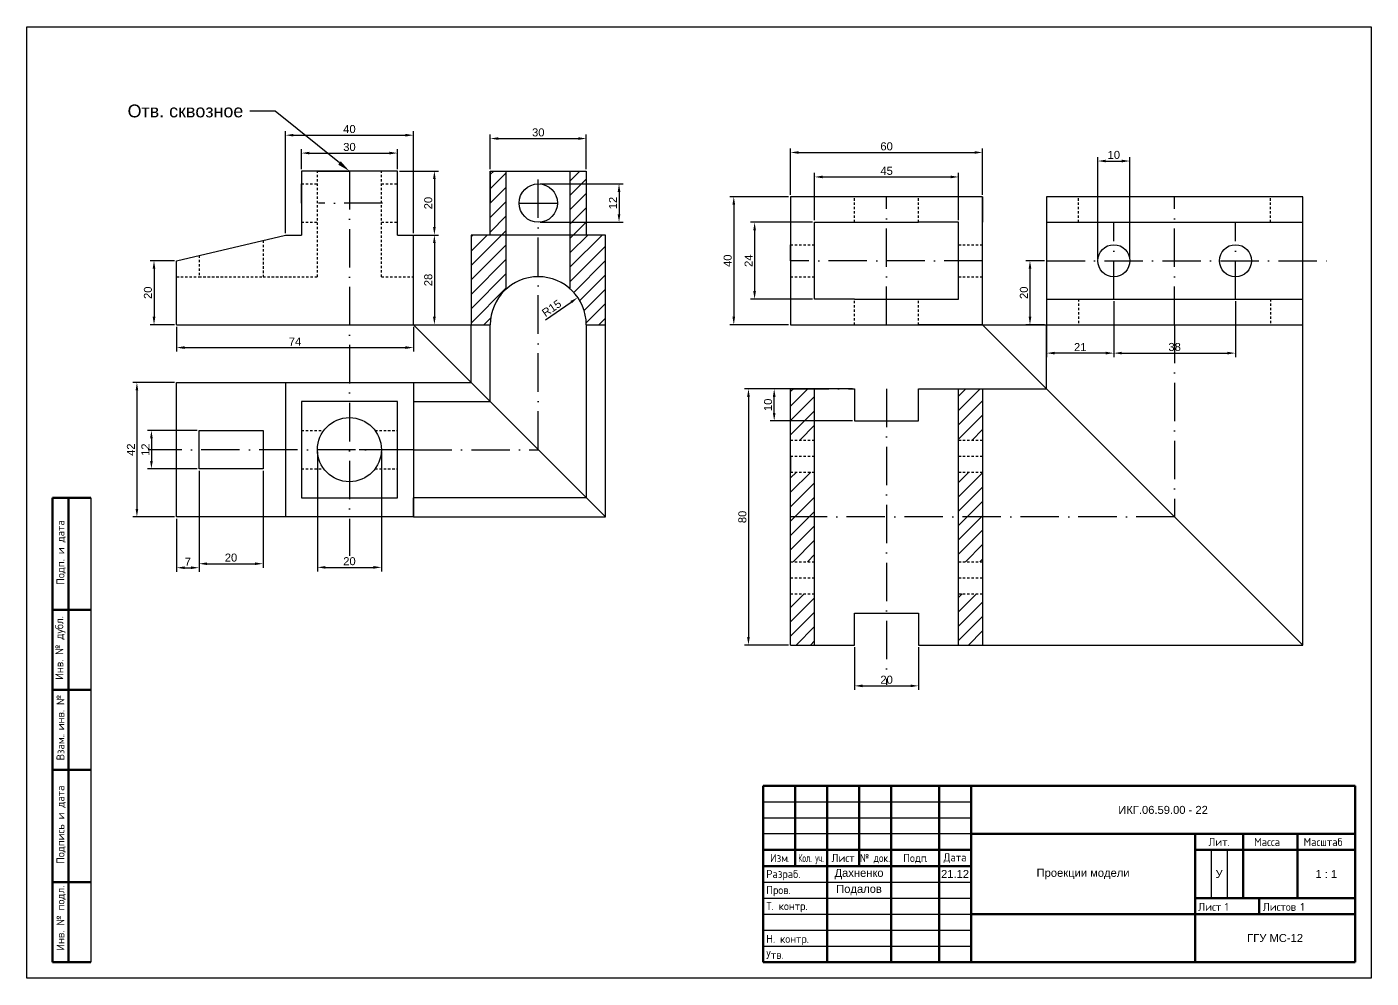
# Model space of a CAD drawing. Header units: millimetres. Extents: x 2424 to 2844, y 2129 to 2426.
import ezdxf
from ezdxf import colors
from ezdxf.entities.mleader import LeaderData, LeaderLine
from ezdxf.enums import TextEntityAlignment as Align
from ezdxf.math import Vec2, Vec3

# ---------------------------------------------------------------- set-up
doc = ezdxf.new("R2010")
doc.units = ezdxf.units.MM
doc.linetypes.add('ACAD_ISO10W100', pattern=[18, 12, -3, 0, -3])
doc.linetypes.add('JIS_02_0.7', pattern=[1.35, 0.75, -0.6])
doc.layers.add('контур', color=7, linetype='Continuous', lineweight=30)
for name, color, linetype in [('оси', 230, 'ACAD_ISO10W100'), ('проекционные', 50, 'Continuous'), ('размеры', 11, 'Continuous'), ('штриховк', 70, 'JIS_02_0.7')]:
    doc.layers.add(name, color=color, linetype=linetype)
doc.styles.add('GOST-2.304_Type-B', font='GOST Common.ttf')
doc.styles.get("Standard").update_dxf_attribs({"font": 'arial.ttf'})
doc.dimstyles.new('ISO-25', dxfattribs={"dimtxt": 2.5, "dimasz": 2.5, "dimexe": 1.25, "dimexo": 0.625, "dimtad": 1, "dimtxsty": 'Standard', "dimcen": 2.5, "dimadec": 0, "dimazin": 0, "dimtfac": 1, "dimtmove": 0, "dimatfit": 3, "dimfxl": 1, "dimarcsym": 0})
pattern_1 = [(45, (-679.9424, 133.126), (-2.245064, 2.245064), [])]

# ---------------------------------------------------------------- blocks, each defined once
blk = doc.blocks.new('ACAD_SPDS_TB_18')
at = {"linetype": 'Continuous', "lineweight": 60}
for p, q in [((-12, 145), (0, 145)), ((-12, 145), (-12, 0)), ((-7, 145), (-7, 0)), ((-12, 110), (0, 110)), ((-12, 85), (0, 85)), ((-12, 60), (0, 60)), ((-12, 25), (0, 25)), ((-12, 0), (0, 0))]:
    blk.add_line(p, q, dxfattribs=at)
at = {"linetype": 'Continuous', "lineweight": 30}
blk.add_line((0, 145), (0, 0), dxfattribs=at)
at = {"style": 'GOST-2.304_Type-B'}
for s, p in [('Подп. и дата', (-8.25, 117.77)), ('Инв. № дубл.', (-8.62, 88.14)), ('Взам. инв. №', (-8.25, 62.96)), ('. ', (-8.25, 70.58)), ('Подпись и дата', (-8.25, 30.64)), ('Инв. № подл.', (-8.25, 3.57))]:
    blk.add_text(s, height=2.5, rotation=90, dxfattribs=at).set_placement(p)
for tag, p in [('ПОДП_ДАТА_2', (-3.5, 127.5)), ('ИНВ_Н_ДУБЛ', (-3.65, 97.5)), ('ВЗАМ_ИНВ_Н', (-3.5, 71.94)), ('ПОДП_ДАТА_1', (-3.5, 42.5)), ('ИНВ_НОМ_ПОДЛ', (-3.5, 12.5))]:
    blk.add_attdef(tag, text='', height=2.5, rotation=90, dxfattribs=at).set_placement(p, align=Align.MIDDLE_CENTER)
at = {"style": 'GOST-2.304_Type-B', "flags": 1}
blk.add_attdef('ИДЕНТИФИКАТОР_НАДПИСИ', (-12.12, -11.58), '', height=2.5, dxfattribs=at)
blk = doc.blocks.new('ACAD_SPDS_TB_06')
at = {"linetype": 'Continuous', "lineweight": 60}
for p, q in [((-185, 55), (0, 55)), ((-185, 55), (-185, 0)), ((-175, 55), (-175, 30)), ((-165, 55), (-165, 0)), ((-155, 55), (-155, 30)), ((-145, 55), (-145, 0)), ((-130, 55), (-130, 0)), ((-120, 55), (-120, 0)), ((0, 55), (0, 0)), ((-120, 40), (0, 40)), ((-185, 35), (-120, 35)), ((-185, 30), (-120, 30)), ((-120, 15), (0, 15)), ((-185, 0), (0, 0))]:
    blk.add_line(p, q, dxfattribs=at)
at = {"linetype": 'Continuous', "lineweight": 25}
for p, q in [((-185, 50), (-120, 50)), ((-185, 45), (-120, 45)), ((-185, 25), (-120, 25)), ((-185, 20), (-120, 20)), ((-185, 15), (-120, 15)), ((-185, 10), (-120, 10)), ((-185, 5), (-120, 5))]:
    blk.add_line(p, q, dxfattribs=at)
at = {"lineweight": 25}
blk.add_line((-120, 40), (-185, 40), dxfattribs=at)
at = {"lineweight": 60}
for p, q in [((-50, 40), (-50, 0)), ((-35, 40), (-35, 20)), ((-18, 40), (-18, 20)), ((-50, 35), (0, 35)), ((-50, 20), (0, 20)), ((-30, 20), (-30, 15))]:
    blk.add_line(p, q, dxfattribs=at)
for p, q in [((-45, 35), (-45, 20)), ((-40, 35), (-40, 20)), ((-130, 20), (-120, 20))]:
    blk.add_line(p, q)
at = {"style": 'GOST-2.304_Type-B'}
for s, p in [('Изм', (-180, 31.25)), ('Лист', (-160, 31.25)), ('Подп', (-137.5, 31.25)), ('Дата', (-125, 31.44))]:
    blk.add_text(s, height=2.5, dxfattribs=at).set_placement(p, align=Align.CENTER)
at = {"style": 'GOST-2.304_Type-B', "width": 0.70447}
blk.add_text('Кол. уч.', height=2.5, dxfattribs=at).set_placement((-174, 31.25), (-166, 31.25), align=Align.FIT)
at = {"style": 'GOST-2.304_Type-B', "width": 0.9}
blk.add_text('№ док.', height=2.5, dxfattribs=at).set_placement((-150, 31.25), align=Align.CENTER)
at = {"style": 'GOST-2.304_Type-B'}
for s, p in [('.', (-177.56, 31.25)), ('.', (-134.25, 31.25)), ('Разраб.', (-184, 26.25)), ('Пров.', (-184, 21.25)), ('Т. контр.', (-184, 16.25)), ('Лист', (-49.02, 16)), ('Листов', (-28.83, 16)), ('Н. контр.', (-184, 6)), ('Утв.', (-184, 1))]:
    blk.add_text(s, height=2.5, dxfattribs=at).set_placement(p)
at = {"linetype": 'Continuous', "char_height": 2.5, "attachment_point": 5, "style": 'GOST-2.304_Type-B'}
for s, insert, width in [('Лит.', (-42.5, 37.5), 14), ('Масса', (-27.5, 37.5), 14), ('Масштаб', (-10, 37.5), 19)]:
    blk.add_mtext(s, dxfattribs=dict(at, insert=insert, width=width))
at = {"style": 'GOST-2.304_Type-B'}
for tag, p, flags in [('ИДЕНТИФИКАТОР_НАДПИСИ', (-185.34, 60.88), 1), ('ЛИСТ', (-40.73, 16), 8), ('ЛИСТОВ', (-17.07, 16), 8)]:
    blk.add_attdef(tag, p, '', height=2.5, dxfattribs=dict(at, flags=flags))
at = {"style": 'GOST-2.304_Type-B', "flags": 8}
for tag, p in [('ИЗМ_4', (-180, 51)), ('ИЗМ_4_КОЛ_УЧ', (-170, 51)), ('ИЗМ_4_ЛИСТ', (-160, 51)), ('ИЗМ_4_N_ДОК', (-150, 51)), ('ИЗМ_4_ДАТА', (-125, 51)), ('ИЗМ_3', (-180, 46)), ('ИЗМ_3_КОЛ_УЧ', (-170, 46)), ('ИЗМ_3_ЛИСТ', (-160, 46)), ('ИЗМ_3_N_ДОК', (-150, 46)), ('ИЗМ_3_ДАТА', (-125, 46)), ('ИЗМ_2', (-180, 41)), ('ИЗМ_2_КОЛ_УЧ', (-170, 41)), ('ИЗМ_2_ЛИСТ', (-160, 41)), ('ИЗМ_2_N_ДОК', (-150, 41)), ('ИЗМ_2_ДАТА', (-125, 41)), ('ИЗМ_1', (-180, 36)), ('ИЗМ_1_КОЛ_УЧ', (-170, 36)), ('ИЗМ_1_ЛИСТ', (-160, 36)), ('ИЗМ_1_N_ДОК', (-150, 36)), ('ИЗМ_1_ДАТА', (-125, 36)), ('РАЗРАБ_ФИО', (-155, 26)), ('РАЗРАБ_ДАТА', (-125, 26)), ('ПРОВ_ФИО', (-155, 21)), ('ПРОВ_ДАТА', (-125, 21)), ('ТКОНТР_ФИО', (-155, 16)), ('ТКОНТР_ДАТА', (-125, 16)), ('ДОЛЖНОСТЬ_1', (-175, 11)), ('ДОЛЖНОСТЬ_1_ФИО', (-155, 11)), ('ДОЛЖНОСТЬ_1_ДАТА', (-125, 11)), ('НКОНТР_ФИО', (-155, 6)), ('НКОНТР_ДАТА', (-125, 6)), ('УТВ_ФИО', (-155, 1)), ('УТВ_ДАТА', (-125, 1))]:
    blk.add_attdef(tag, text='', height=2.5, dxfattribs=at).set_placement(p, align=Align.CENTER)
at = {"style": 'GOST-2.304_Type-B'}
blk.add_attdef('ОБОЗНАЧЕНИЕ_ДОКУМЕНТА', text='', height=5, dxfattribs=at).set_placement((-60, 47.5), align=Align.MIDDLE_CENTER)
at = {"lineweight": 30, "flags": 104}
for tag, p in [('НАИМЕНОВАНИЕ_ДОКУМЕНТА', (-85, 27.5)), ('ОБОЗНАЧЕНИЕ_МАТЕРИАЛА', (-85, 7.5)), ('НАИМЕНОВАНИЕ_ПРЕДПРИЯТИЯ', (-25, 7.5))]:
    blk.add_attdef(tag, text='', height=3.5, dxfattribs=at).set_placement(p, align=Align.MIDDLE_CENTER)
at = {"style": 'GOST-2.304_Type-B', "flags": 8}
for tag, p in [('Л1', (-47.5, 27.5)), ('Л2', (-42.5, 27.5)), ('Л3', (-37.5, 27.5)), ('МАССА', (-26.5, 27.5)), ('МАСШТАБ', (-9, 27.5))]:
    blk.add_attdef(tag, text='', height=2.5, dxfattribs=at).set_placement(p, align=Align.MIDDLE_CENTER)
blk = doc.blocks.new('*D74')
at = {"layer": 'Defpoints', "color": 0, "transparency": 16777216}
for p in [(2470.59, 2333.43), (2544.59, 2333.43), (2544.59, 2326.31)]:
    blk.add_point(p, dxfattribs=at)
at = {"layer": 'размеры', "color": 0, "lineweight": -2, "transparency": 16777216}
for p, q in [((2470.59, 2332.8), (2470.59, 2325.06)), ((2544.59, 2332.8), (2544.59, 2325.06)), ((2473.09, 2326.31), (2542.09, 2326.31))]:
    blk.add_line(p, q, dxfattribs=at)
at = {"layer": 'размеры', "color": 0, "transparency": 16777216}
for points in [[(2473.09, 2326.73), (2473.09, 2325.89), (2470.59, 2326.31)], [(2542.09, 2326.73), (2542.09, 2325.89), (2544.59, 2326.31)]]:
    blk.add_solid(points, dxfattribs=at)
at = {"layer": 'размеры', "color": 0, "transparency": 16777216, "insert": (2507.59, 2328.19), "char_height": 2.5, "attachment_point": 5}
blk.add_mtext('74', dxfattribs=at)
blk = doc.blocks.new('*D75')
at = {"layer": 'Defpoints', "color": 0, "transparency": 16777216}
for p in [(2470.59, 2353.43), (2463.53, 2333.43), (2470.59, 2333.43)]:
    blk.add_point(p, dxfattribs=at)
at = {"layer": 'размеры', "color": 0, "lineweight": -2, "transparency": 16777216}
for p, q in [((2469.96, 2353.43), (2462.28, 2353.43)), ((2463.53, 2350.93), (2463.53, 2335.93)), ((2469.96, 2333.43), (2462.28, 2333.43))]:
    blk.add_line(p, q, dxfattribs=at)
at = {"layer": 'размеры', "color": 0, "transparency": 16777216}
for points in [[(2463.11, 2350.93), (2463.95, 2350.93), (2463.53, 2353.43)], [(2463.11, 2335.93), (2463.95, 2335.93), (2463.53, 2333.43)]]:
    blk.add_solid(points, dxfattribs=at)
at = {"layer": 'размеры', "color": 0, "transparency": 16777216, "insert": (2461.63, 2343.43), "char_height": 2.5, "attachment_point": 5, "rotation": 90}
blk.add_mtext('20', dxfattribs=at)
blk = doc.blocks.new('*D76')
at = {"layer": 'Defpoints', "color": 0, "transparency": 16777216}
for p in [(2544.59, 2392.63), (2504.59, 2361.43), (2544.59, 2361.43)]:
    blk.add_point(p, dxfattribs=at)
at = {"layer": 'размеры', "color": 0, "lineweight": -2, "transparency": 16777216}
for p, q in [((2504.59, 2362.05), (2504.59, 2393.88)), ((2507.09, 2392.63), (2542.09, 2392.63)), ((2544.59, 2362.05), (2544.59, 2393.88))]:
    blk.add_line(p, q, dxfattribs=at)
at = {"layer": 'размеры', "color": 0, "transparency": 16777216}
for points in [[(2507.09, 2393.04), (2507.09, 2392.21), (2504.59, 2392.63)], [(2542.09, 2393.04), (2542.09, 2392.21), (2544.59, 2392.63)]]:
    blk.add_solid(points, dxfattribs=at)
at = {"layer": 'размеры', "color": 0, "transparency": 16777216, "insert": (2524.59, 2394.53), "char_height": 2.5, "attachment_point": 5}
blk.add_mtext('40', dxfattribs=at)
blk = doc.blocks.new('*D77')
at = {"layer": 'Defpoints', "color": 0, "transparency": 16777216}
for p in [(2539.59, 2387.04), (2509.59, 2381.43), (2539.59, 2381.43)]:
    blk.add_point(p, dxfattribs=at)
at = {"layer": 'размеры', "color": 0, "lineweight": -2, "transparency": 16777216}
for p, q in [((2509.59, 2382.05), (2509.59, 2388.29)), ((2512.09, 2387.04), (2537.09, 2387.04)), ((2539.59, 2382.05), (2539.59, 2388.29))]:
    blk.add_line(p, q, dxfattribs=at)
at = {"layer": 'размеры', "color": 0, "transparency": 16777216}
for points in [[(2512.09, 2387.46), (2512.09, 2386.63), (2509.59, 2387.04)], [(2537.09, 2387.46), (2537.09, 2386.63), (2539.59, 2387.04)]]:
    blk.add_solid(points, dxfattribs=at)
at = {"layer": 'размеры', "color": 0, "transparency": 16777216, "insert": (2524.59, 2388.94), "char_height": 2.5, "attachment_point": 5}
blk.add_mtext('30', dxfattribs=at)
blk = doc.blocks.new('*D78')
at = {"layer": 'Defpoints', "color": 0, "transparency": 16777216}
for p in [(2544.59, 2361.43), (2544.59, 2333.43), (2551.13, 2333.43)]:
    blk.add_point(p, dxfattribs=at)
at = {"layer": 'размеры', "color": 0, "lineweight": -2, "transparency": 16777216}
for p, q in [((2545.21, 2361.43), (2552.38, 2361.43)), ((2551.13, 2358.93), (2551.13, 2335.93)), ((2545.21, 2333.43), (2552.38, 2333.43))]:
    blk.add_line(p, q, dxfattribs=at)
at = {"layer": 'размеры', "color": 0, "transparency": 16777216}
for points in [[(2550.71, 2358.93), (2551.54, 2358.93), (2551.13, 2361.43)], [(2550.71, 2335.93), (2551.54, 2335.93), (2551.13, 2333.43)]]:
    blk.add_solid(points, dxfattribs=at)
at = {"layer": 'размеры', "color": 0, "transparency": 16777216, "insert": (2549.22, 2347.43), "char_height": 2.5, "attachment_point": 5, "rotation": 90}
blk.add_mtext('28', dxfattribs=at)
blk = doc.blocks.new('*D79')
at = {"layer": 'Defpoints', "color": 0, "transparency": 16777216}
for p in [(2539.59, 2381.43), (2539.59, 2361.43), (2551.13, 2361.43)]:
    blk.add_point(p, dxfattribs=at)
at = {"layer": 'размеры', "color": 0, "lineweight": -2, "transparency": 16777216}
for p, q in [((2540.21, 2381.43), (2552.38, 2381.43)), ((2551.13, 2378.93), (2551.13, 2363.93)), ((2540.21, 2361.43), (2552.38, 2361.43))]:
    blk.add_line(p, q, dxfattribs=at)
at = {"layer": 'размеры', "color": 0, "transparency": 16777216}
for points in [[(2550.71, 2378.93), (2551.54, 2378.93), (2551.13, 2381.43)], [(2550.71, 2363.93), (2551.54, 2363.93), (2551.13, 2361.43)]]:
    blk.add_solid(points, dxfattribs=at)
at = {"layer": 'размеры', "color": 0, "transparency": 16777216, "insert": (2549.22, 2371.43), "char_height": 2.5, "attachment_point": 5, "rotation": 90}
blk.add_mtext('20', dxfattribs=at)
blk = doc.blocks.new('*D80')
at = {"layer": 'Defpoints', "color": 0, "transparency": 16777216}
for p in [(2470.59, 2315.43), (2458.19, 2273.43), (2470.59, 2273.43)]:
    blk.add_point(p, dxfattribs=at)
at = {"layer": 'размеры', "color": 0, "lineweight": -2, "transparency": 16777216}
for p, q in [((2469.96, 2315.43), (2456.94, 2315.43)), ((2458.19, 2312.93), (2458.19, 2275.93)), ((2469.96, 2273.43), (2456.94, 2273.43))]:
    blk.add_line(p, q, dxfattribs=at)
at = {"layer": 'размеры', "color": 0, "transparency": 16777216}
for points in [[(2457.77, 2312.93), (2458.6, 2312.93), (2458.19, 2315.43)], [(2457.77, 2275.93), (2458.6, 2275.93), (2458.19, 2273.43)]]:
    blk.add_solid(points, dxfattribs=at)
at = {"layer": 'размеры', "color": 0, "transparency": 16777216, "insert": (2456.31, 2294.43), "char_height": 2.5, "attachment_point": 5, "rotation": 90}
blk.add_mtext('42', dxfattribs=at)
blk = doc.blocks.new('*D81')
at = {"layer": 'Defpoints', "color": 0, "transparency": 16777216}
for p in [(2477.59, 2300.43), (2462.72, 2288.43), (2477.59, 2288.43)]:
    blk.add_point(p, dxfattribs=at)
at = {"layer": 'размеры', "color": 0, "lineweight": -2, "transparency": 16777216}
for p, q in [((2476.96, 2300.43), (2461.47, 2300.43)), ((2462.72, 2297.93), (2462.72, 2290.93)), ((2476.96, 2288.43), (2461.47, 2288.43))]:
    blk.add_line(p, q, dxfattribs=at)
at = {"layer": 'размеры', "color": 0, "transparency": 16777216}
for points in [[(2462.31, 2297.93), (2463.14, 2297.93), (2462.72, 2300.43)], [(2462.31, 2290.93), (2463.14, 2290.93), (2462.72, 2288.43)]]:
    blk.add_solid(points, dxfattribs=at)
at = {"layer": 'размеры', "color": 0, "transparency": 16777216, "insert": (2460.84, 2294.43), "char_height": 2.5, "attachment_point": 5, "rotation": 90}
blk.add_mtext('12', dxfattribs=at)
blk = doc.blocks.new('*D82')
at = {"layer": 'Defpoints', "color": 0, "transparency": 16777216}
for p in [(2477.59, 2288.43), (2497.59, 2288.43), (2497.59, 2258.82)]:
    blk.add_point(p, dxfattribs=at)
at = {"layer": 'размеры', "color": 0, "lineweight": -2, "transparency": 16777216}
for p, q in [((2477.59, 2287.8), (2477.59, 2257.57)), ((2497.59, 2287.8), (2497.59, 2257.57)), ((2480.09, 2258.82), (2495.09, 2258.82))]:
    blk.add_line(p, q, dxfattribs=at)
at = {"layer": 'размеры', "color": 0, "transparency": 16777216}
for points in [[(2480.09, 2259.23), (2480.09, 2258.4), (2477.59, 2258.82)], [(2495.09, 2259.23), (2495.09, 2258.4), (2497.59, 2258.82)]]:
    blk.add_solid(points, dxfattribs=at)
at = {"layer": 'размеры', "color": 0, "transparency": 16777216, "insert": (2487.59, 2260.72), "char_height": 2.5, "attachment_point": 5}
blk.add_mtext('20', dxfattribs=at)
blk = doc.blocks.new('*D83')
at = {"layer": 'Defpoints', "color": 0, "transparency": 16777216}
for p in [(2470.59, 2273.43), (2477.59, 2273.43), (2477.59, 2257.57)]:
    blk.add_point(p, dxfattribs=at)
at = {"layer": 'размеры', "color": 0, "lineweight": -2, "transparency": 16777216}
for p, q in [((2470.59, 2272.8), (2470.59, 2256.32)), ((2477.59, 2272.8), (2477.59, 2256.32)), ((2473.09, 2257.57), (2475.09, 2257.57))]:
    blk.add_line(p, q, dxfattribs=at)
at = {"layer": 'размеры', "color": 0, "transparency": 16777216}
for points in [[(2473.09, 2257.98), (2473.09, 2257.15), (2470.59, 2257.57)], [(2475.09, 2257.98), (2475.09, 2257.15), (2477.59, 2257.57)]]:
    blk.add_solid(points, dxfattribs=at)
at = {"layer": 'размеры', "color": 0, "transparency": 16777216, "insert": (2474.09, 2259.44), "char_height": 2.5, "attachment_point": 5}
blk.add_mtext('7', dxfattribs=at)
blk = doc.blocks.new('*D84')
at = {"layer": 'Defpoints', "color": 0, "transparency": 16777216}
for p in [(2514.59, 2294.43), (2534.59, 2294.43), (2534.59, 2257.69)]:
    blk.add_point(p, dxfattribs=at)
at = {"layer": 'размеры', "color": 0, "lineweight": -2, "transparency": 16777216}
for p, q in [((2514.59, 2293.8), (2514.59, 2256.44)), ((2534.59, 2293.8), (2534.59, 2256.44)), ((2517.09, 2257.69), (2532.09, 2257.69))]:
    blk.add_line(p, q, dxfattribs=at)
at = {"layer": 'размеры', "color": 0, "transparency": 16777216}
for points in [[(2517.09, 2258.1), (2517.09, 2257.27), (2514.59, 2257.69)], [(2532.09, 2258.1), (2532.09, 2257.27), (2534.59, 2257.69)]]:
    blk.add_solid(points, dxfattribs=at)
at = {"layer": 'размеры', "color": 0, "transparency": 16777216, "insert": (2524.59, 2259.59), "char_height": 2.5, "attachment_point": 5}
blk.add_mtext('20', dxfattribs=at)
blk = doc.blocks.new('*D85')
at = {"layer": 'Defpoints', "color": 0, "transparency": 16777216}
for p in [(2595.94, 2341.94), (2583.59, 2333.43)]:
    blk.add_point(p, dxfattribs=at)
at = {"layer": 'размеры', "color": 0, "lineweight": -2, "transparency": 16777216}
blk.add_line((2585.86, 2334.99), (2593.88, 2340.52), dxfattribs=at)
at = {"layer": 'размеры', "color": 0, "transparency": 16777216}
blk.add_solid([(2593.64, 2340.86), (2594.12, 2340.18), (2595.94, 2341.94)], dxfattribs=at)
at = {"layer": 'размеры', "color": 0, "transparency": 16777216, "insert": (2587.76, 2338.61), "char_height": 2.5, "attachment_point": 5, "rotation": 34.5568}
blk.add_mtext('R15', dxfattribs=at)
blk = doc.blocks.new('*D86')
at = {"layer": 'Defpoints', "color": 0, "transparency": 16777216}
for p in [(2583.59, 2377.43), (2583.59, 2365.43), (2608.82, 2365.43)]:
    blk.add_point(p, dxfattribs=at)
at = {"layer": 'размеры', "color": 0, "lineweight": -2, "transparency": 16777216}
for p, q in [((2584.21, 2377.43), (2610.07, 2377.43)), ((2608.82, 2374.93), (2608.82, 2367.93)), ((2584.21, 2365.43), (2610.07, 2365.43))]:
    blk.add_line(p, q, dxfattribs=at)
at = {"layer": 'размеры', "color": 0, "transparency": 16777216}
for points in [[(2608.4, 2374.93), (2609.23, 2374.93), (2608.82, 2377.43)], [(2608.4, 2367.93), (2609.23, 2367.93), (2608.82, 2365.43)]]:
    blk.add_solid(points, dxfattribs=at)
at = {"layer": 'размеры', "color": 0, "transparency": 16777216, "insert": (2606.94, 2371.43), "char_height": 2.5, "attachment_point": 5, "rotation": 90}
blk.add_mtext('12', dxfattribs=at)
blk = doc.blocks.new('*D87')
at = {"layer": 'Defpoints', "color": 0, "transparency": 16777216}
for p in [(2598.59, 2391.57), (2568.59, 2381.43), (2598.59, 2381.43)]:
    blk.add_point(p, dxfattribs=at)
at = {"layer": 'размеры', "color": 0, "lineweight": -2, "transparency": 16777216}
for p, q in [((2568.59, 2382.05), (2568.59, 2392.82)), ((2571.09, 2391.57), (2596.09, 2391.57)), ((2598.59, 2382.05), (2598.59, 2392.82))]:
    blk.add_line(p, q, dxfattribs=at)
at = {"layer": 'размеры', "color": 0, "transparency": 16777216}
for points in [[(2571.09, 2391.99), (2571.09, 2391.16), (2568.59, 2391.57)], [(2596.09, 2391.99), (2596.09, 2391.16), (2598.59, 2391.57)]]:
    blk.add_solid(points, dxfattribs=at)
at = {"layer": 'размеры', "color": 0, "transparency": 16777216, "insert": (2583.59, 2393.48), "char_height": 2.5, "attachment_point": 5}
blk.add_mtext('30', dxfattribs=at)
blk = doc.blocks.new('*D88')
at = {"layer": 'Defpoints', "color": 0, "transparency": 16777216}
for p in [(2722.42, 2387.23), (2662.42, 2373.43), (2722.42, 2373.43)]:
    blk.add_point(p, dxfattribs=at)
at = {"layer": 'размеры', "color": 0, "lineweight": -2, "transparency": 16777216}
for p, q in [((2662.42, 2374.05), (2662.42, 2388.48)), ((2664.92, 2387.23), (2719.92, 2387.23)), ((2722.42, 2374.05), (2722.42, 2388.48))]:
    blk.add_line(p, q, dxfattribs=at)
at = {"layer": 'размеры', "color": 0, "transparency": 16777216}
for points in [[(2664.92, 2387.64), (2664.92, 2386.81), (2662.42, 2387.23)], [(2719.92, 2387.64), (2719.92, 2386.81), (2722.42, 2387.23)]]:
    blk.add_solid(points, dxfattribs=at)
at = {"layer": 'размеры', "color": 0, "transparency": 16777216, "insert": (2692.42, 2389.13), "char_height": 2.5, "attachment_point": 5}
blk.add_mtext('60', dxfattribs=at)
blk = doc.blocks.new('*D89')
at = {"layer": 'Defpoints', "color": 0, "transparency": 16777216}
for p in [(2714.92, 2379.59), (2669.92, 2365.43), (2714.92, 2365.43)]:
    blk.add_point(p, dxfattribs=at)
at = {"layer": 'размеры', "color": 0, "lineweight": -2, "transparency": 16777216}
for p, q in [((2669.92, 2366.05), (2669.92, 2380.84)), ((2672.42, 2379.59), (2712.42, 2379.59)), ((2714.92, 2366.05), (2714.92, 2380.84))]:
    blk.add_line(p, q, dxfattribs=at)
at = {"layer": 'размеры', "color": 0, "transparency": 16777216}
for points in [[(2672.42, 2380.01), (2672.42, 2379.17), (2669.92, 2379.59)], [(2712.42, 2380.01), (2712.42, 2379.17), (2714.92, 2379.59)]]:
    blk.add_solid(points, dxfattribs=at)
at = {"layer": 'размеры', "color": 0, "transparency": 16777216, "insert": (2692.42, 2381.48), "char_height": 2.5, "attachment_point": 5}
blk.add_mtext('45', dxfattribs=at)
blk = doc.blocks.new('*D90')
at = {"layer": 'Defpoints', "color": 0, "transparency": 16777216}
for p in [(2669.92, 2365.43), (2651.18, 2341.43), (2669.92, 2341.43)]:
    blk.add_point(p, dxfattribs=at)
at = {"layer": 'размеры', "color": 0, "lineweight": -2, "transparency": 16777216}
for p, q in [((2669.3, 2365.43), (2649.93, 2365.43)), ((2651.18, 2362.93), (2651.18, 2343.93)), ((2669.3, 2341.43), (2649.93, 2341.43))]:
    blk.add_line(p, q, dxfattribs=at)
at = {"layer": 'размеры', "color": 0, "transparency": 16777216}
for points in [[(2650.76, 2362.93), (2651.59, 2362.93), (2651.18, 2365.43)], [(2650.76, 2343.93), (2651.59, 2343.93), (2651.18, 2341.43)]]:
    blk.add_solid(points, dxfattribs=at)
at = {"layer": 'размеры', "color": 0, "transparency": 16777216, "insert": (2649.3, 2353.43), "char_height": 2.5, "attachment_point": 5, "rotation": 90}
blk.add_mtext('24', dxfattribs=at)
blk = doc.blocks.new('*D91')
at = {"layer": 'Defpoints', "color": 0, "transparency": 16777216}
for p in [(2662.42, 2373.43), (2644.68, 2333.43), (2662.42, 2333.43)]:
    blk.add_point(p, dxfattribs=at)
at = {"layer": 'размеры', "color": 0, "lineweight": -2, "transparency": 16777216}
for p, q in [((2661.8, 2373.43), (2643.43, 2373.43)), ((2644.68, 2370.93), (2644.68, 2335.93)), ((2661.8, 2333.43), (2643.43, 2333.43))]:
    blk.add_line(p, q, dxfattribs=at)
at = {"layer": 'размеры', "color": 0, "transparency": 16777216}
for points in [[(2644.26, 2370.93), (2645.09, 2370.93), (2644.68, 2373.43)], [(2644.26, 2335.93), (2645.09, 2335.93), (2644.68, 2333.43)]]:
    blk.add_solid(points, dxfattribs=at)
at = {"layer": 'размеры', "color": 0, "transparency": 16777216, "insert": (2642.77, 2353.43), "char_height": 2.5, "attachment_point": 5, "rotation": 90}
blk.add_mtext('40', dxfattribs=at)
blk = doc.blocks.new('*D92')
at = {"layer": 'Defpoints', "color": 0, "transparency": 16777216}
for p in [(2768.42, 2384.55), (2758.42, 2353.43), (2768.42, 2353.43)]:
    blk.add_point(p, dxfattribs=at)
at = {"layer": 'размеры', "color": 0, "lineweight": -2, "transparency": 16777216}
for p, q in [((2758.42, 2354.05), (2758.42, 2385.8)), ((2768.42, 2354.05), (2768.42, 2385.8)), ((2760.92, 2384.55), (2765.92, 2384.55))]:
    blk.add_line(p, q, dxfattribs=at)
at = {"layer": 'размеры', "color": 0, "transparency": 16777216}
for points in [[(2760.92, 2384.97), (2760.92, 2384.14), (2758.42, 2384.55)], [(2765.92, 2384.97), (2765.92, 2384.14), (2768.42, 2384.55)]]:
    blk.add_solid(points, dxfattribs=at)
at = {"layer": 'размеры', "color": 0, "transparency": 16777216, "insert": (2763.42, 2386.46), "char_height": 2.5, "attachment_point": 5}
blk.add_mtext('10', dxfattribs=at)
blk = doc.blocks.new('*D93')
at = {"layer": 'Defpoints', "color": 0, "transparency": 16777216}
for p in [(2742.42, 2341.43), (2763.42, 2341.43), (2742.42, 2324.58)]:
    blk.add_point(p, dxfattribs=at)
at = {"layer": 'размеры', "color": 0, "lineweight": -2, "transparency": 16777216}
for p, q in [((2742.42, 2340.8), (2742.42, 2323.33)), ((2763.42, 2340.8), (2763.42, 2323.33)), ((2760.92, 2324.58), (2744.92, 2324.58))]:
    blk.add_line(p, q, dxfattribs=at)
at = {"layer": 'размеры', "color": 0, "transparency": 16777216}
for points in [[(2744.92, 2325), (2744.92, 2324.17), (2742.42, 2324.58)], [(2760.92, 2325), (2760.92, 2324.17), (2763.42, 2324.58)]]:
    blk.add_solid(points, dxfattribs=at)
at = {"layer": 'размеры', "color": 0, "transparency": 16777216, "insert": (2752.92, 2326.46), "char_height": 2.5, "attachment_point": 5}
blk.add_mtext('21', dxfattribs=at)
blk = doc.blocks.new('*D94')
at = {"layer": 'Defpoints', "color": 0, "transparency": 16777216}
for p in [(2763.42, 2341.43), (2801.42, 2341.43), (2801.42, 2324.58)]:
    blk.add_point(p, dxfattribs=at)
at = {"layer": 'размеры', "color": 0, "lineweight": -2, "transparency": 16777216}
for p, q in [((2763.42, 2340.8), (2763.42, 2323.33)), ((2801.42, 2340.8), (2801.42, 2323.33)), ((2765.92, 2324.58), (2798.92, 2324.58))]:
    blk.add_line(p, q, dxfattribs=at)
at = {"layer": 'размеры', "color": 0, "transparency": 16777216}
for points in [[(2765.92, 2325), (2765.92, 2324.17), (2763.42, 2324.58)], [(2798.92, 2325), (2798.92, 2324.17), (2801.42, 2324.58)]]:
    blk.add_solid(points, dxfattribs=at)
at = {"layer": 'размеры', "color": 0, "transparency": 16777216, "insert": (2782.42, 2326.49), "char_height": 2.5, "attachment_point": 5}
blk.add_mtext('38', dxfattribs=at)
blk = doc.blocks.new('*D95')
at = {"layer": 'Defpoints', "color": 0, "transparency": 16777216}
for p in [(2742.42, 2353.43), (2737.22, 2333.43), (2742.42, 2333.43)]:
    blk.add_point(p, dxfattribs=at)
at = {"layer": 'размеры', "color": 0, "lineweight": -2, "transparency": 16777216}
for p, q in [((2741.8, 2353.43), (2735.97, 2353.43)), ((2737.22, 2350.93), (2737.22, 2335.93)), ((2741.8, 2333.43), (2735.97, 2333.43))]:
    blk.add_line(p, q, dxfattribs=at)
at = {"layer": 'размеры', "color": 0, "transparency": 16777216}
for points in [[(2736.81, 2350.93), (2737.64, 2350.93), (2737.22, 2353.43)], [(2736.81, 2335.93), (2737.64, 2335.93), (2737.22, 2333.43)]]:
    blk.add_solid(points, dxfattribs=at)
at = {"layer": 'размеры', "color": 0, "transparency": 16777216, "insert": (2735.32, 2343.43), "char_height": 2.5, "attachment_point": 5, "rotation": 90}
blk.add_mtext('20', dxfattribs=at)
blk = doc.blocks.new('*D96')
at = {"layer": 'Defpoints', "color": 0, "transparency": 16777216}
for p in [(2682.42, 2233.43), (2702.42, 2233.43), (2702.42, 2220.69)]:
    blk.add_point(p, dxfattribs=at)
at = {"layer": 'размеры', "color": 0, "lineweight": -2, "transparency": 16777216}
for p, q in [((2682.42, 2232.8), (2682.42, 2219.44)), ((2702.42, 2232.8), (2702.42, 2219.44)), ((2684.92, 2220.69), (2699.92, 2220.69))]:
    blk.add_line(p, q, dxfattribs=at)
at = {"layer": 'размеры', "color": 0, "transparency": 16777216}
for points in [[(2684.92, 2221.1), (2684.92, 2220.27), (2682.42, 2220.69)], [(2699.92, 2221.1), (2699.92, 2220.27), (2702.42, 2220.69)]]:
    blk.add_solid(points, dxfattribs=at)
at = {"layer": 'размеры', "color": 0, "transparency": 16777216, "insert": (2692.42, 2222.59), "char_height": 2.5, "attachment_point": 5}
blk.add_mtext('20', dxfattribs=at)
blk = doc.blocks.new('*D97')
at = {"layer": 'Defpoints', "color": 0, "transparency": 16777216}
for p in [(2662.42, 2313.43), (2649.26, 2233.43), (2662.42, 2233.43)]:
    blk.add_point(p, dxfattribs=at)
at = {"layer": 'размеры', "color": 0, "lineweight": -2, "transparency": 16777216}
for p, q in [((2661.8, 2313.43), (2648.01, 2313.43)), ((2649.26, 2310.93), (2649.26, 2235.93)), ((2661.8, 2233.43), (2648.01, 2233.43))]:
    blk.add_line(p, q, dxfattribs=at)
at = {"layer": 'размеры', "color": 0, "transparency": 16777216}
for points in [[(2648.85, 2310.93), (2649.68, 2310.93), (2649.26, 2313.43)], [(2648.85, 2235.93), (2649.68, 2235.93), (2649.26, 2233.43)]]:
    blk.add_solid(points, dxfattribs=at)
at = {"layer": 'размеры', "color": 0, "transparency": 16777216, "insert": (2647.36, 2273.43), "char_height": 2.5, "attachment_point": 5, "rotation": 90}
blk.add_mtext('80', dxfattribs=at)
blk = doc.blocks.new('*D98')
at = {"layer": 'Defpoints', "color": 0, "transparency": 16777216}
for p in [(2657.3, 2313.43), (2682.42, 2313.43), (2682.42, 2303.43)]:
    blk.add_point(p, dxfattribs=at)
at = {"layer": 'размеры', "color": 0, "lineweight": -2, "transparency": 16777216}
for p, q in [((2681.8, 2313.43), (2656.05, 2313.43)), ((2657.3, 2305.93), (2657.3, 2310.93)), ((2681.8, 2303.43), (2656.05, 2303.43))]:
    blk.add_line(p, q, dxfattribs=at)
at = {"layer": 'размеры', "color": 0, "transparency": 16777216}
for points in [[(2656.88, 2310.93), (2657.71, 2310.93), (2657.3, 2313.43)], [(2656.88, 2305.93), (2657.71, 2305.93), (2657.3, 2303.43)]]:
    blk.add_solid(points, dxfattribs=at)
at = {"layer": 'размеры', "color": 0, "transparency": 16777216, "insert": (2655.39, 2308.43), "char_height": 2.5, "attachment_point": 5, "rotation": 90}
blk.add_mtext('10', dxfattribs=at)

msp = doc.modelspace()

# ---------------------------------------------------------------- hatches: boundary and pattern name
at = {"layer": 'штриховк'}
h = msp.add_hatch(dxfattribs=at)
h.set_pattern_fill('ANSI31', color=256)
h.set_pattern_definition(pattern_1)
h.paths.add_polyline_path([(2573.586, 2381.43), (2568.586, 2381.43), (2568.586, 2371.43), (2568.586, 2361.43), (2573.586, 2361.43)])
h.paths.add_polyline_path([(2573.586, 2361.43), (2562.586, 2361.43), (2562.586, 2333.43), (2568.586, 2333.43, -0.2134218), (2573.586, 2344.61)])
h.paths.add_polyline_path([(2598.586, 2381.43), (2593.586, 2381.43), (2593.586, 2361.43), (2598.586, 2361.43)])
h.paths.add_polyline_path([(2604.586, 2361.43), (2593.586, 2361.43), (2593.586, 2344.61, -0.2134218), (2598.586, 2333.43), (2604.586, 2333.43)])
h = msp.add_hatch(dxfattribs=at)
h.set_pattern_fill('ANSI31', color=256)
h.set_pattern_definition(pattern_1)
h.paths.add_polyline_path([(2669.922, 2313.43), (2662.422, 2313.43), (2662.422, 2297.43), (2669.922, 2297.43)])
h.paths.add_polyline_path([(2669.922, 2287.43), (2662.422, 2287.43), (2662.422, 2273.43), (2669.922, 2273.43)])
h.paths.add_polyline_path([(2722.422, 2313.43), (2714.922, 2313.43), (2714.922, 2297.43), (2722.422, 2297.43)])
h.paths.add_polyline_path([(2722.422, 2287.43), (2714.922, 2287.43), (2714.922, 2273.43), (2722.422, 2273.43)])
h.paths.add_polyline_path([(2722.422, 2273.43), (2714.922, 2273.43), (2714.922, 2259.43), (2722.422, 2259.43)])
h.paths.add_polyline_path([(2722.422, 2249.43), (2714.922, 2249.43), (2714.922, 2233.43), (2722.422, 2233.43)])
h.paths.add_polyline_path([(2669.922, 2273.43), (2662.422, 2273.43), (2662.422, 2259.43), (2669.922, 2259.43)])
h.paths.add_polyline_path([(2669.922, 2249.43), (2662.422, 2249.43), (2662.422, 2233.43), (2669.922, 2233.43)])

# ---------------------------------------------------------------- linework, layer by layer
for p, q in [((2562.586, 2333.43), (2562.586, 2333.43)), ((2662.422, 2333.43), (2669.922, 2333.43)), ((2669.922, 2333.43), (2682.422, 2333.43))]:
    msp.add_line(p, q)
msp.add_lwpolyline([(2423.807, 2129.438), (2423.807, 2426.438), (2843.807, 2426.438), (2843.807, 2129.438), (2423.807, 2129.438)])
at = {"layer": 'контур'}
for p, q in [((2539.586, 2381.43), (2509.586, 2381.43)), ((2509.586, 2381.43), (2509.586, 2361.43)), ((2514.586, 2381.43), (2524.586, 2381.43)), ((2539.586, 2361.43), (2539.586, 2381.43)), ((2568.586, 2361.43), (2568.586, 2381.43)), ((2568.586, 2381.43), (2598.586, 2381.43)), ((2568.586, 2381.43), (2568.586, 2371.43)), ((2573.586, 2344.61), (2573.586, 2381.43)), ((2593.586, 2344.61), (2593.586, 2381.43)), ((2598.586, 2381.43), (2598.586, 2361.43)), ((2509.586, 2371.43), (2509.586, 2377.43)), ((2722.422, 2373.43), (2662.422, 2373.43)), ((2662.422, 2373.43), (2662.422, 2333.43)), ((2722.422, 2333.43), (2722.422, 2373.43)), ((2722.422, 2373.43), (2722.422, 2365.43)), ((2822.422, 2373.43), (2742.422, 2373.43)), ((2742.422, 2373.43), (2742.422, 2333.43)), ((2822.422, 2333.43), (2822.422, 2373.43)), ((2509.586, 2371.43), (2509.586, 2365.43)), ((2669.922, 2341.43), (2669.922, 2365.43)), ((2669.922, 2365.43), (2682.422, 2365.43)), ((2682.422, 2365.43), (2702.422, 2365.43)), ((2714.922, 2365.43), (2702.422, 2365.43)), ((2714.922, 2341.43), (2714.922, 2365.43)), ((2742.422, 2365.43), (2822.422, 2365.43)), ((2470.586, 2353.43), (2504.586, 2361.43)), ((2504.586, 2361.43), (2509.586, 2361.43)), ((2544.586, 2333.43), (2544.586, 2361.43)), ((2604.586, 2361.43), (2562.586, 2361.43)), ((2562.586, 2361.43), (2562.586, 2333.43)), ((2604.586, 2333.43), (2604.586, 2361.43)), ((2662.422, 2353.43), (2662.422, 2358.43)), ((2470.586, 2333.43), (2470.586, 2353.43)), ((2662.422, 2353.43), (2662.422, 2348.43)), ((2722.422, 2333.43), (2722.422, 2353.43)), ((2470.586, 2333.43), (2470.586, 2348.43)), ((2682.422, 2341.43), (2669.922, 2341.43)), ((2682.422, 2341.43), (2702.422, 2341.43)), ((2702.422, 2341.43), (2714.922, 2341.43)), ((2722.422, 2333.43), (2722.422, 2341.43)), ((2742.422, 2341.43), (2822.422, 2341.43)), ((2470.586, 2333.43), (2544.586, 2333.43)), ((2562.586, 2333.43), (2568.586, 2333.43)), ((2598.586, 2333.43), (2604.586, 2333.43)), ((2662.422, 2333.43), (2722.422, 2333.43)), ((2662.422, 2333.43), (2692.422, 2333.43)), ((2714.922, 2333.43), (2702.422, 2333.43)), ((2722.422, 2333.43), (2714.922, 2333.43)), ((2742.422, 2333.43), (2822.422, 2333.43)), ((2742.422, 2333.43), (2763.422, 2333.43)), ((2763.422, 2333.43), (2801.422, 2333.43)), ((2470.586, 2273.43), (2470.586, 2315.43)), ((2470.586, 2315.43), (2544.586, 2315.43)), ((2504.586, 2315.43), (2504.586, 2273.43)), ((2544.586, 2315.43), (2544.586, 2273.43)), ((2544.586, 2315.43), (2544.586, 2294.43)), ((2662.422, 2233.43), (2662.422, 2313.43)), ((2662.422, 2313.43), (2669.922, 2313.43)), ((2669.922, 2233.43), (2669.922, 2313.43)), ((2682.422, 2313.43), (2682.422, 2303.43)), ((2702.422, 2303.43), (2702.422, 2313.43)), ((2702.422, 2313.43), (2722.422, 2313.43)), ((2714.922, 2233.43), (2714.922, 2313.43)), ((2722.422, 2313.43), (2722.422, 2233.43)), ((2539.586, 2309.43), (2509.586, 2309.43)), ((2509.586, 2309.43), (2509.586, 2279.43)), ((2539.586, 2279.43), (2539.586, 2309.43)), ((2682.422, 2303.43), (2702.422, 2303.43)), ((2477.586, 2294.43), (2477.586, 2300.43)), ((2477.586, 2300.43), (2497.586, 2300.43)), ((2477.586, 2288.43), (2477.586, 2300.43)), ((2497.586, 2300.43), (2497.586, 2288.43)), ((2662.422, 2292.43), (2662.422, 2287.43)), ((2497.586, 2288.43), (2477.586, 2288.43)), ((2509.586, 2279.43), (2539.586, 2279.43)), ((2544.586, 2273.43), (2544.586, 2279.43)), ((2544.586, 2273.43), (2470.586, 2273.43)), ((2682.422, 2233.43), (2682.422, 2243.43)), ((2682.422, 2243.43), (2702.422, 2243.43)), ((2702.422, 2243.43), (2702.422, 2233.43)), ((2662.422, 2233.43), (2682.422, 2233.43)), ((2702.422, 2233.43), (2722.422, 2233.43))]:
    msp.add_line(p, q, dxfattribs=at)
for centre, radius in [((2583.586, 2371.43), 6), ((2763.422, 2353.43), 5), ((2801.422, 2353.43), 5), ((2524.586, 2294.43), 10)]:
    msp.add_circle(centre, radius, dxfattribs=at)
msp.add_arc((2583.586, 2333.43), 15, 0, 180, dxfattribs=at)
at = {"layer": 'оси'}
for p, q in [((2524.586, 2381.43), (2524.586, 2261.335)), ((2583.586, 2294.43), (2583.586, 2381.43)), ((2692.422, 2333.43), (2692.422, 2373.43)), ((2782.422, 2333.43), (2782.422, 2373.43)), ((2534.95, 2371.43), (2514.95, 2371.43)), ((2577.586, 2371.43), (2589.586, 2371.43)), ((2763.422, 2341.43), (2763.422, 2365.43)), ((2801.422, 2341.43), (2801.422, 2365.43)), ((2539.586, 2361.43), (2544.586, 2361.43)), ((2722.422, 2353.43), (2662.422, 2353.43)), ((2742.422, 2353.43), (2832.746, 2353.43)), ((2782.422, 2333.43), (2782.422, 2273.43)), ((2662.422, 2313.43), (2682.422, 2313.43)), ((2692.422, 2313.43), (2692.422, 2221.049)), ((2544.586, 2294.43), (2461.742, 2294.43)), ((2539.586, 2294.43), (2524.586, 2294.43)), ((2544.586, 2294.43), (2583.586, 2294.43)), ((2782.422, 2273.43), (2662.422, 2273.43))]:
    msp.add_line(p, q, dxfattribs=at)
at = {"layer": 'проекционные'}
for p, q in [((2544.586, 2333.43), (2604.586, 2273.43)), ((2544.586, 2333.43), (2562.586, 2333.43)), ((2562.586, 2315.43), (2562.586, 2333.43)), ((2568.586, 2309.43), (2568.586, 2333.43)), ((2598.586, 2333.43), (2598.586, 2279.43)), ((2604.586, 2273.43), (2604.586, 2333.43)), ((2722.422, 2333.43), (2822.422, 2233.43)), ((2722.422, 2333.43), (2742.422, 2333.43)), ((2742.422, 2313.43), (2742.422, 2333.43)), ((2822.422, 2233.43), (2822.422, 2333.43)), ((2544.586, 2315.43), (2562.586, 2315.43)), ((2722.422, 2313.43), (2742.422, 2313.43)), ((2544.586, 2309.43), (2568.586, 2309.43)), ((2598.586, 2279.43), (2544.586, 2279.43)), ((2544.586, 2273.43), (2604.586, 2273.43)), ((2722.422, 2233.43), (2822.422, 2233.43))]:
    msp.add_line(p, q, dxfattribs=at)
at = {"layer": 'штриховк'}
for p, q in [((2514.586, 2348.43), (2514.586, 2381.43)), ((2534.586, 2348.43), (2534.586, 2381.43)), ((2509.586, 2377.43), (2514.586, 2377.43)), ((2534.586, 2377.43), (2539.586, 2377.43)), ((2682.422, 2365.43), (2682.422, 2373.43)), ((2702.422, 2365.43), (2702.422, 2373.43)), ((2752.422, 2365.43), (2752.422, 2373.43)), ((2812.422, 2365.43), (2812.422, 2373.43)), ((2509.586, 2365.43), (2514.586, 2365.43)), ((2534.586, 2365.43), (2539.586, 2365.43)), ((2497.586, 2359.782), (2497.586, 2348.43)), ((2662.422, 2358.43), (2669.922, 2358.43)), ((2714.922, 2358.43), (2722.422, 2358.43)), ((2477.586, 2355.077), (2477.586, 2348.43)), ((2470.586, 2348.43), (2477.586, 2348.43)), ((2477.586, 2348.43), (2497.586, 2348.43)), ((2497.586, 2348.43), (2514.586, 2348.43)), ((2534.586, 2348.43), (2544.586, 2348.43)), ((2662.422, 2348.43), (2669.922, 2348.43)), ((2714.922, 2348.43), (2722.422, 2348.43)), ((2682.422, 2333.43), (2682.422, 2341.43)), ((2702.422, 2333.43), (2702.422, 2341.43)), ((2752.422, 2341.43), (2752.422, 2333.43)), ((2812.422, 2341.43), (2812.422, 2333.43)), ((2509.586, 2300.43), (2516.586, 2300.43)), ((2532.586, 2300.43), (2539.586, 2300.43)), ((2662.422, 2297.43), (2669.922, 2297.43)), ((2714.922, 2297.43), (2722.422, 2297.43)), ((2662.422, 2292.43), (2669.922, 2292.43)), ((2714.922, 2292.43), (2722.422, 2292.43)), ((2509.586, 2288.43), (2516.586, 2288.43)), ((2532.586, 2288.43), (2539.586, 2288.43)), ((2662.422, 2287.43), (2669.922, 2287.43)), ((2714.922, 2287.43), (2722.422, 2287.43)), ((2662.422, 2259.43), (2669.922, 2259.43)), ((2714.922, 2259.43), (2722.422, 2259.43)), ((2662.422, 2254.43), (2669.922, 2254.43)), ((2714.922, 2254.43), (2722.422, 2254.43)), ((2662.422, 2249.43), (2669.922, 2249.43)), ((2714.922, 2249.43), (2722.422, 2249.43))]:
    msp.add_line(p, q, dxfattribs=at)

# ---------------------------------------------------------------- block references
msp.add_blockref('ACAD_SPDS_TB_18', (2443.807, 2134.438))
ref = msp.add_blockref('ACAD_SPDS_TB_06', (2838.807, 2134.438))
ref.add_attrib('ЛИСТ', '1', (2798.082, 2150.438), dxfattribs={"height": 2.5, "style": 'GOST-2.304_Type-B'})
ref.add_attrib('ЛИСТОВ', '1', (2821.737, 2150.438), dxfattribs={"height": 2.5, "style": 'GOST-2.304_Type-B'})

# ---------------------------------------------------------------- texts
at = {"char_height": 2.5, "attachment_point": 5}
for s, width, insert in [('ИКГ.06.59.00 - 22', 120, (2778.807, 2181.938)), ('Дахненко', 20, (2683.807, 2161.938)), ('21.12', 10, (2713.807, 2161.938)), ('Проекции модели', 70, (2753.807, 2161.938)), ('У', 5, (2796.307, 2161.938)), ('1 : 1', 18, (2829.807, 2161.938)), ('Подалов', 20, (2683.807, 2156.938)), ('ГГУ МС-12', 50, (2813.807, 2141.938))]:
    msp.add_mtext_dynamic_manual_height_columns(s, width=width, gutter_width=12.5, heights=[0], dxfattribs=dict(at, insert=insert))

# ---------------------------------------------------------------- dimensions: what is measured, and where the dimension line sits
at = {"layer": 'размеры'}
for base, p1, p2, picture, middle in [((2544.586, 2392.626), (2504.586, 2361.43), (2544.586, 2361.43), '*D76', (2524.586, 2394.528)), ((2598.586, 2391.574), (2568.586, 2381.43), (2598.586, 2381.43), '*D87', (2583.586, 2393.476)), ((2539.586, 2387.042), (2509.586, 2381.43), (2539.586, 2381.43), '*D77', (2524.586, 2388.944)), ((2722.422, 2387.228), (2662.422, 2373.43), (2722.422, 2373.43), '*D88', (2692.422, 2389.129)), ((2768.422, 2384.554), (2758.422, 2353.43), (2768.422, 2353.43), '*D92', (2763.422, 2386.456)), ((2714.922, 2379.589), (2669.922, 2365.43), (2714.922, 2365.43), '*D89', (2692.422, 2381.485)), ((2742.422, 2324.584), (2763.422, 2341.43), (2742.422, 2341.43), '*D93', (2752.922, 2326.465)), ((2801.422, 2324.584), (2763.422, 2341.43), (2801.422, 2341.43), '*D94', (2782.422, 2326.487)), ((2544.586, 2326.311), (2470.586, 2333.43), (2544.586, 2333.43), '*D74', (2507.586, 2328.186)), ((2534.586, 2257.688), (2514.586, 2294.43), (2534.586, 2294.43), '*D84', (2524.586, 2259.589)), ((2497.586, 2258.818), (2477.586, 2288.43), (2497.586, 2288.43), '*D82', (2487.586, 2260.719)), ((2477.586, 2257.568), (2470.586, 2273.43), (2477.586, 2273.43), '*D83', (2474.086, 2259.443)), ((2702.422, 2220.688), (2682.422, 2233.43), (2702.422, 2233.43), '*D96', (2692.422, 2222.589))]:
    dim = msp.add_linear_dim(base=base, p1=p1, p2=p2, dimstyle='ISO-25', dxfattribs=at)
    dim.commit()
    dim.dimension.update_dxf_attribs({"geometry": picture, "text_midpoint": middle})
for base, p1, p2, picture, middle in [((2551.125, 2361.43), (2539.586, 2381.43), (2539.586, 2361.43), '*D79', (2549.224, 2371.43)), ((2608.818, 2365.43), (2583.586, 2377.43), (2583.586, 2365.43), '*D86', (2606.938, 2371.43)), ((2644.676, 2333.43), (2662.422, 2373.43), (2662.422, 2333.43), '*D91', (2642.774, 2353.43)), ((2651.177, 2341.43), (2669.922, 2365.43), (2669.922, 2341.43), '*D90', (2649.297, 2353.43)), ((2551.125, 2333.43), (2544.586, 2361.43), (2544.586, 2333.43), '*D78', (2549.224, 2347.43)), ((2463.53, 2333.43), (2470.586, 2353.43), (2470.586, 2333.43), '*D75', (2461.629, 2343.43)), ((2737.224, 2333.43), (2742.422, 2353.43), (2742.422, 2333.43), '*D95', (2735.323, 2343.43)), ((2458.188, 2273.43), (2470.586, 2315.43), (2470.586, 2273.43), '*D80', (2456.307, 2294.43)), ((2649.265, 2233.43), (2662.422, 2313.43), (2662.422, 2233.43), '*D97', (2647.364, 2273.43)), ((2657.296, 2313.43), (2682.422, 2303.43), (2682.422, 2313.43), '*D98', (2655.395, 2308.43)), ((2462.723, 2288.43), (2477.586, 2300.43), (2477.586, 2288.43), '*D81', (2460.843, 2294.43))]:
    dim = msp.add_linear_dim(base=base, p1=p1, p2=p2, angle=90, dimstyle='ISO-25', dxfattribs=at)
    dim.commit()
    dim.dimension.update_dxf_attribs({"geometry": picture, "text_midpoint": middle})
dim = msp.add_radius_dim(center=(2583.586, 2333.43), mpoint=(2595.939, 2341.938), dimstyle='ISO-25', dxfattribs=at)
dim.commit()
dim.dimension.update_dxf_attribs({"geometry": '*D85', "text_midpoint": (2588.839, 2337.048), "dimtype": 164})

# ---------------------------------------------------------------- leaders
ml = msp.add_multileader_mtext('Standard', dxfattribs=at)
ml.set_content('Отв. сквозное', color=256)
ml.set_leader_properties()
ml.build(insert=Vec2(0, 0))
ctx = ml.context
ctx.base_point, ctx.plane_origin = Vec3(2453.769, 2400.161), Vec3(2514.586, 2381.43)
ctx.text_align_type = 2
notes = []
notes.append((ctx, [(1, (1, 1, 0), (2501.426, 2400.161), (-1, 0), 8, [(0, [(2524.586, 2381.43)], 0, [])])]))
ctx.mtext.insert, ctx.mtext.alignment, ctx.mtext.flow_direction = Vec3(2491.426, 2402.195), 3, 5
for ctx, leaders in notes:
    for number, flags, end, landing, length, lines in leaders:
        leader = LeaderData()
        leader.index, (leader.has_last_leader_line, leader.has_dogleg_vector, leader.attachment_direction) = number, flags
        leader.last_leader_point, leader.dogleg_vector, leader.dogleg_length = Vec3(end), Vec3(landing), length
        for number, points, colour, breaks in lines:
            line = LeaderLine()
            line.index, line.vertices, line.color, line.breaks = number, Vec3.list(points), colors.encode_raw_color(colour), breaks
            leader.lines.append(line)
        ctx.leaders.append(leader)

doc.saveas('drawing.dxf')
